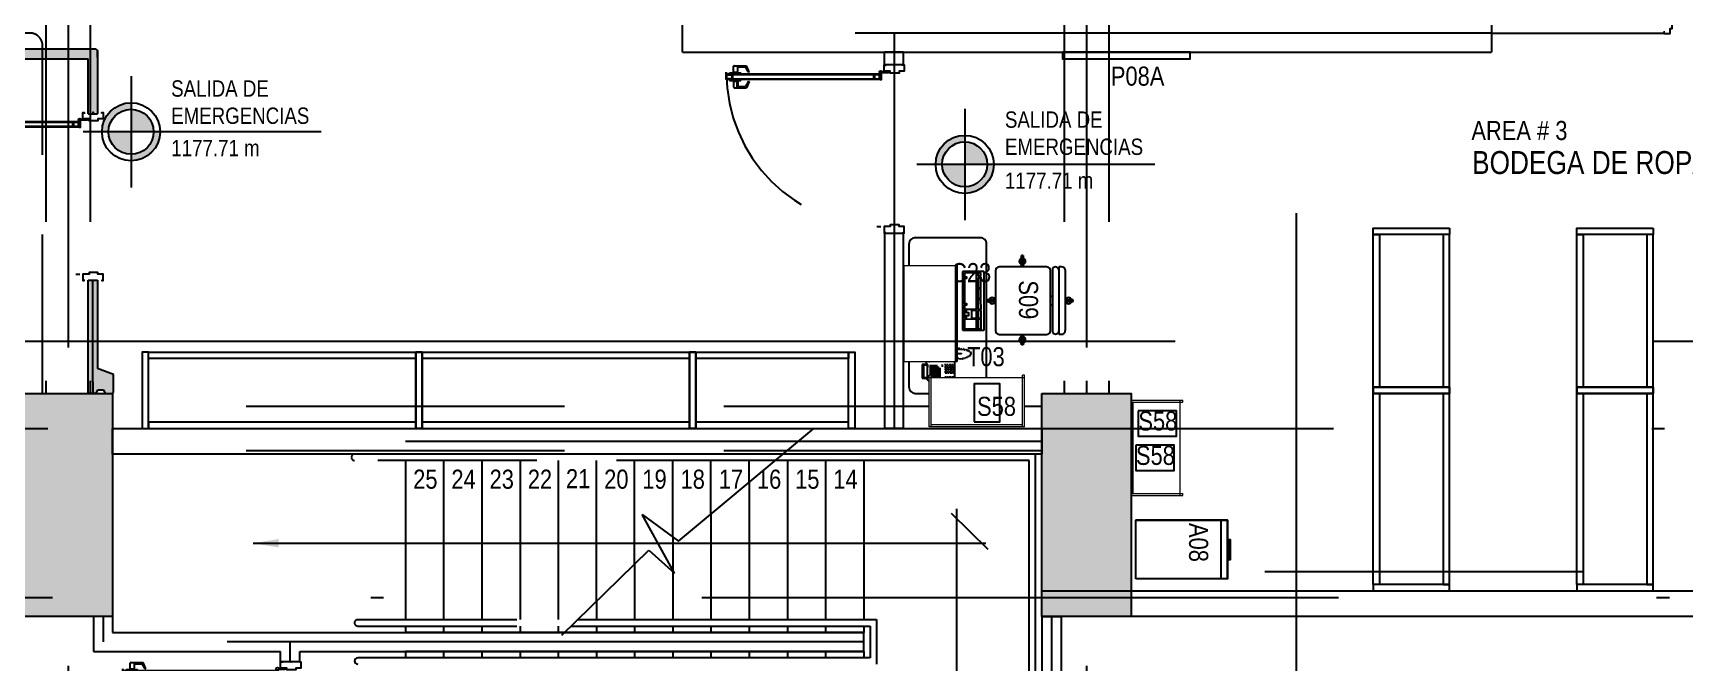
# Model space of a CAD drawing. Extents: x -28 to 131, y -33 to 63.
# Drawn here: x 39.73 to 52.7, y -0.86 to 4.08 of the extents above; entities that cross this region are included whole.
import ezdxf

# ---------------------------------------------------------------- set-up
doc = ezdxf.new("R2010")
doc.units = 0
doc.header["$LTSCALE"] = 10
doc.set_wipeout_variables(frame=1)
doc.header["$PDSIZE"] = 0.1
for name, pattern in [('DASHDOT', [1, 0.5, -0.25, 0, -0.25]), ('DASHDOT2', [12.7, 6.35, -3.175, 0, -3.175]), ('HIDDEN', [0.375, 0.25, -0.125]), ('HIDDEN2', [0.1875, 0.125, -0.0625]), ('PHANTOM2', [1.25, 0.625, -0.125, 0.125, -0.125, 0.125, -0.125])]:
    doc.linetypes.add(name, pattern=pattern)
for name, color, linetype in [('arq-columnas', 6, 'Continuous'), ('arq-ejes', 251, 'DASHDOT2'), ('arq-ejes-principales', 1, 'DASHDOT'), ('arq-equipamiento', 1, 'Continuous'), ('arq-escaleras', 1, 'Continuous'), ('arq-escaleras-tex', 3, 'Continuous'), ('arq-hatch', 252, 'Continuous'), ('arq-indicacion de corte', 5, 'PHANTOM2'), ('arq-mobiliario', 1, 'Continuous'), ('arq-muro', 5, 'Continuous'), ('arq-niveles', 1, 'Continuous'), ('arq-pared mamposteria', 4, 'Continuous'), ('arq-prefabricado', 1, 'Continuous'), ('arq-puertas', 1, 'Continuous'), ('arq-telecomunicaciones', 250, 'Continuous'), ('arq-text-aposentos', 3, 'Continuous'), ('arq-text-codigo', 1, 'Continuous'), ('arq-text-equipamento', 2, 'Continuous'), ('arq-text-equipamiento', 2, 'Continuous'), ('arq-text-escaleras', 3, 'Continuous'), ('arq-text-mobiliario', 2, 'Continuous'), ('arq-ventanas', 1, 'Continuous'), ('arq-vigas', 251, 'HIDDEN')]:
    doc.layers.add(name, color=color, linetype=linetype)
doc.layers.add('mv', color=191, linetype='Continuous', plot=False)
doc.styles.add('dape 2', font='ARIALN.TTF')
doc.dimstyles.new('dape', dxfattribs={"dimscale": 0.05, "dimtxt": 2, "dimasz": 2, "dimexe": 1, "dimexo": 1, "dimgap": 1, "dimtad": 1, "dimzin": 1, "dimtxsty": 'dape 2', "dimcen": 30, "dimclrd": 1, "dimclre": 1, "dimclrt": 256, "dimazin": 0, "dimtfac": 1, "dimtmove": 0, "dimatfit": 3, "dimfxl": 1, "dimarcsym": 0})

# ---------------------------------------------------------------- blocks, each defined once
blk = doc.blocks.new('*U111')
for p, q in [((-0.179, 1.255), (-0.179, 1.158)), ((-0.128, 1.26), (-0.174, 1.26)), ((-0.169, 1.233), (-0.169, 1.167)), ((-0.134, 1.228), (-0.169, 1.228)), ((-0.128, 1.235), (-0.167, 1.235)), ((-0.134, 1.228), (-0.128, 1.235)), ((-0.128, 1.265), (-0.128, 1.23)), ((-0.123, 1.265), (-0.128, 1.265)), ((-0.123, 1.23), (-0.128, 1.23)), ((-0.123, 1.293), (-0.123, 1.203)), ((-0.115, 1.293), (-0.123, 1.293)), ((-0.115, 1.203), (-0.123, 1.203)), ((-0.07, 1.293), (-0.062, 1.293)), ((-0.07, 1.203), (-0.062, 1.203)), ((-0.062, 1.293), (-0.062, 1.203)), ((-0.062, 1.265), (-0.057, 1.265)), ((-0.062, 1.23), (-0.057, 1.23)), ((-0.057, 1.265), (-0.057, 1.23)), ((-0.057, 1.26), (-0.011, 1.26)), ((-0.051, 1.228), (-0.057, 1.235)), ((-0.051, 1.228), (-0.016, 1.228)), ((-0.016, 1.233), (-0.016, 1.167)), ((-0.006, 1.255), (-0.006, 1.158)), ((-0.13, 1.139), (-0.179, 1.158)), ((-0.128, 1.142), (-0.169, 1.167)), ((-0.128, 1.142), (-0.13, 1.139)), ((-0.057, 1.142), (-0.016, 1.167)), ((-0.057, 1.142), (-0.055, 1.139)), ((-0.055, 1.139), (-0.006, 1.158))]:
    blk.add_line(p, q)
for points in [[(-0.115, 1.318), (-0.07, 1.318), (-0.07, 0.109), (-0.115, 0.109)], [(-0.078, 1.273), (-0.108, 1.273), (-0.108, 1.313), (-0.078, 1.313)], [(-0.108, 0.159), (-0.078, 0.159), (-0.078, 1.268), (-0.108, 1.268)], [(-0.078, 0.154), (-0.108, 0.154), (-0.108, 0.114), (-0.078, 0.114)]]:
    blk.add_lwpolyline(points, close=True)
for points in [[(-1.313, -0.069), (-1.32, -0.069), (-1.32, -0.079), (-1.27, -0.079), (-1.27, -0.039), (-1.255, -0.039), (-1.255, 0.031), (-1.27, 0.031), (-1.27, 0.079), (-1.32, 0.079), (-1.32, 0.069), (-1.31, 0.069)], [(-0.065, 0.109), (-0.115, 0.109), (-0.115, 0.099), (-0.065, 0.099)], [(-0.007, -0.069), (0, -0.069), (0, -0.079), (-0.05, -0.079), (-0.05, -0.039), (-0.065, -0.039), (-0.065, 0.031), (-0.05, 0.031), (-0.05, 0.079), (0, 0.079), (0, 0.069), (-0.01, 0.069)], [(-0.051, 0.095), (-0.051, 0.045), (-0.061, 0.045), (-0.061, 0.095)]]:
    blk.add_lwpolyline(points)
blk.add_circle((-0.056, 0.104), 0.01)
at = {"color": 251, "linetype": 'HIDDEN2'}
blk.add_arc((-0.056, 0.104), 1.214, 90, 180, dxfattribs=at)
for centre, radius, start, end in [((-0.174, 1.255), 0.005, 90, 180), ((-0.167, 1.233), 0.002, 90, 180), ((-0.011, 1.255), 0.005, 360, 90)]:
    blk.add_arc(centre, radius, start, end)
at = {"layer": 'arq-puertas'}
blk.add_point((0, 0), dxfattribs=at)
at = {"layer": 'mv'}
blk.add_line((-0.07, 1.318), (-0.056, 1.318), dxfattribs=at)
for p in [(-1.32, 0), (0, 0), (0, 0), (0, 0), (0, 0), (0, 0), (0, 0), (0, 0), (0, 0)]:
    blk.add_point(p, dxfattribs=at)
blk = doc.blocks.new('*U112')
for p, q in [((-0.179, 1.255), (-0.179, 1.158)), ((-0.128, 1.26), (-0.174, 1.26)), ((-0.169, 1.233), (-0.169, 1.167)), ((-0.134, 1.228), (-0.169, 1.228)), ((-0.128, 1.235), (-0.167, 1.235)), ((-0.134, 1.228), (-0.128, 1.235)), ((-0.128, 1.265), (-0.128, 1.23)), ((-0.123, 1.265), (-0.128, 1.265)), ((-0.123, 1.23), (-0.128, 1.23)), ((-0.123, 1.293), (-0.123, 1.203)), ((-0.115, 1.293), (-0.123, 1.293)), ((-0.115, 1.203), (-0.123, 1.203)), ((-0.07, 1.293), (-0.062, 1.293)), ((-0.07, 1.203), (-0.062, 1.203)), ((-0.062, 1.293), (-0.062, 1.203)), ((-0.062, 1.265), (-0.057, 1.265)), ((-0.062, 1.23), (-0.057, 1.23)), ((-0.057, 1.265), (-0.057, 1.23)), ((-0.057, 1.26), (-0.011, 1.26)), ((-0.051, 1.228), (-0.057, 1.235)), ((-0.051, 1.228), (-0.016, 1.228)), ((-0.016, 1.233), (-0.016, 1.167)), ((-0.006, 1.255), (-0.006, 1.158)), ((-0.13, 1.139), (-0.179, 1.158)), ((-0.128, 1.142), (-0.169, 1.167)), ((-0.128, 1.142), (-0.13, 1.139)), ((-0.057, 1.142), (-0.016, 1.167)), ((-0.057, 1.142), (-0.055, 1.139)), ((-0.055, 1.139), (-0.006, 1.158))]:
    blk.add_line(p, q)
for points in [[(-0.115, 1.318), (-0.07, 1.318), (-0.07, 0.109), (-0.115, 0.109)], [(-0.078, 1.273), (-0.108, 1.273), (-0.108, 1.313), (-0.078, 1.313)], [(-0.108, 0.159), (-0.078, 0.159), (-0.078, 1.268), (-0.108, 1.268)], [(-0.078, 0.154), (-0.108, 0.154), (-0.108, 0.114), (-0.078, 0.114)]]:
    blk.add_lwpolyline(points, close=True)
for points in [[(-1.313, -0.069), (-1.32, -0.069), (-1.32, -0.079), (-1.27, -0.079), (-1.27, -0.039), (-1.255, -0.039), (-1.255, 0.031), (-1.27, 0.031), (-1.27, 0.079), (-1.32, 0.079), (-1.32, 0.069), (-1.31, 0.069)], [(-0.065, 0.109), (-0.115, 0.109), (-0.115, 0.099), (-0.065, 0.099)], [(-0.007, -0.069), (0, -0.069), (0, -0.079), (-0.05, -0.079), (-0.05, -0.039), (-0.065, -0.039), (-0.065, 0.031), (-0.05, 0.031), (-0.05, 0.079), (0, 0.079), (0, 0.069), (-0.01, 0.069)], [(-0.051, 0.095), (-0.051, 0.045), (-0.061, 0.045), (-0.061, 0.095)]]:
    blk.add_lwpolyline(points)
blk.add_circle((-0.056, 0.104), 0.01)
at = {"color": 251, "linetype": 'HIDDEN2'}
blk.add_arc((-0.056, 0.104), 1.214, 90, 180, dxfattribs=at)
for centre, radius, start, end in [((-0.174, 1.255), 0.005, 90, 180), ((-0.167, 1.233), 0.002, 90, 180), ((-0.011, 1.255), 0.005, 360, 90)]:
    blk.add_arc(centre, radius, start, end)
at = {"layer": 'arq-puertas'}
blk.add_point((0, 0), dxfattribs=at)
at = {"layer": 'mv'}
blk.add_line((-0.07, 1.318), (-0.056, 1.318), dxfattribs=at)
for p in [(-1.32, 0), (0, 0), (0, 0), (0, 0), (0, 0), (0, 0), (0, 0), (0, 0), (0, 0)]:
    blk.add_point(p, dxfattribs=at)
blk = doc.blocks.new('Telefono')
for p, q in [((0.039, 0.226), (0, 0.226)), ((0, 0.226), (0, 0)), ((0.023, 0.17), (0.019, 0.177)), ((0.024, 0.076), (0.023, 0.17)), ((0.25, 0.226), (0.045, 0.226)), ((0.063, 0.171), (0.067, 0.178)), ((0.063, 0.077), (0.063, 0.171)), ((0.092, 0.214), (0.106, 0.214)), ((0.092, 0.214), (0.092, 0.2)), ((0.092, 0.195), (0.106, 0.195)), ((0.092, 0.195), (0.092, 0.181)), ((0.092, 0.175), (0.106, 0.175)), ((0.092, 0.175), (0.092, 0.161)), ((0.092, 0.156), (0.106, 0.156)), ((0.092, 0.156), (0.092, 0.145)), ((0.111, 0.214), (0.125, 0.214)), ((0.111, 0.214), (0.111, 0.2)), ((0.111, 0.195), (0.125, 0.195)), ((0.111, 0.195), (0.111, 0.181)), ((0.111, 0.175), (0.125, 0.175)), ((0.111, 0.175), (0.111, 0.161)), ((0.111, 0.156), (0.125, 0.156)), ((0.111, 0.156), (0.111, 0.145)), ((0.13, 0.214), (0.144, 0.214)), ((0.13, 0.214), (0.13, 0.2)), ((0.13, 0.195), (0.144, 0.195)), ((0.13, 0.195), (0.13, 0.181)), ((0.13, 0.175), (0.144, 0.175)), ((0.13, 0.175), (0.13, 0.162)), ((0.13, 0.156), (0.144, 0.156)), ((0.13, 0.156), (0.13, 0.145)), ((0.149, 0.214), (0.162, 0.214)), ((0.149, 0.214), (0.149, 0.2)), ((0.149, 0.195), (0.162, 0.195)), ((0.149, 0.195), (0.149, 0.181)), ((0.149, 0.175), (0.162, 0.175)), ((0.149, 0.175), (0.149, 0.162)), ((0.149, 0.156), (0.162, 0.156)), ((0.149, 0.156), (0.149, 0.145)), ((0.19, 0.215), (0.19, 0.201)), ((0.19, 0.215), (0.202, 0.215)), ((0.19, 0.196), (0.19, 0.182)), ((0.19, 0.196), (0.202, 0.196)), ((0.19, 0.177), (0.19, 0.163)), ((0.19, 0.177), (0.202, 0.177)), ((0.19, 0.158), (0.19, 0.147)), ((0.19, 0.158), (0.202, 0.158)), ((0.212, 0.216), (0.225, 0.216)), ((0.212, 0.216), (0.212, 0.202)), ((0.212, 0.197), (0.225, 0.197)), ((0.212, 0.197), (0.212, 0.183)), ((0.212, 0.177), (0.225, 0.177)), ((0.212, 0.177), (0.212, 0.163)), ((0.212, 0.158), (0.225, 0.158)), ((0.212, 0.158), (0.212, 0.147)), ((0.25, 0.05), (0.25, 0.226)), ((0, 0), (0.089, 0)), ((0.024, 0.076), (0.019, 0.069)), ((0.019, 0.029), (0.019, 0.069)), ((0.02, 0.013), (0.072, 0.013)), ((0.023, 0.025), (0.063, 0.025)), ((0.063, 0.077), (0.067, 0.069)), ((0.067, 0.069), (0.067, 0.029)), ((0.089, 0.013), (0.089, -0.02)), ((0.112, 0.013), (0.089, 0.013)), ((0.092, 0.128), (0.109, 0.128)), ((0.092, 0.121), (0.092, 0.128)), ((0.092, 0.083), (0.201, 0.083)), ((0.092, 0.07), (0.201, 0.07)), ((0.092, 0.058), (0.201, 0.058)), ((0.092, 0.045), (0.201, 0.045)), ((0.092, 0.032), (0.201, 0.032)), ((0.093, -0.016), (0.093, 0.008)), ((0.093, 0.008), (0.194, 0.008)), ((0.104, 0.096), (0.201, 0.096)), ((0.116, 0.109), (0.201, 0.109)), ((0.198, 0.013), (0.179, 0.013)), ((0.194, 0.008), (0.194, -0.016)), ((0.198, -0.02), (0.198, 0.013)), ((0.198, 0), (0.2, 0)), ((0.25, 0.05), (0.2, 0)), ((0.24, 0.053), (0.211, 0.023)), ((0.089, -0.02), (0.089, -0.029)), ((0.089, -0.029), (0.198, -0.029)), ((0.194, -0.016), (0.093, -0.016)), ((0.186, -0.02), (0.103, -0.02)), ((0.198, -0.029), (0.198, -0.02))]:
    blk.add_line(p, q)
blk.add_lwpolyline([(0.019, 0.177), (0.019, 0.21, -0.414214), (0.023, 0.215), (0.063, 0.216, -0.414214), (0.067, 0.211), (0.067, 0.178)], format="xyb")
for centre, radius, start, end in [((-0.033, 0.261), 0.0033, 345.8277, 194.2538), ((-0.033, 0.273), 0.00339, 326.7238, 148.1541), ((-0.032, 0.283), 0.00377, 336.8259, 130.9782), ((-0.03, 0.294), 0.00313, 355.3856, 175.905), ((-0.029, 0.302), 0.00312, 333.7218, 147.9969), ((-0.026, 0.314), 0.00309, 339.8383, 167.1506), ((-0.022, 0.326), 0.00311, 315.2417, 170.3617), ((-0.019, 0.337), 0.00305, 310.9126, 149.9851), ((-0.011, 0.348), 0.00311, 308.7742, 113.7777), ((-0.003, 0.351), 0.0031, 286.0205, 116.5904), ((0.005, 0.352), 0.00312, 274.7045, 63.9336), ((0.015, 0.348), 0.00321, 255.4682, 46.1885), ((0.022, 0.341), 0.00324, 222.3269, 27.4665), ((0.025, 0.333), 0.00333, 251.2259, 23.7976), ((0.03, 0.324), 0.0031, 226.1971, 28.9852), ((0.034, 0.315), 0.00307, 213.7896, 28.7863), ((0.037, 0.305), 0.00312, 224.0211, 26.2924), ((0.04, 0.293), 0.00302, 200.4097, 23.2488), ((0.041, 0.285), 0.00347, 234.0918, 7.2566), ((0.043, 0.276), 0.00309, 212.5379, 355.5977), ((0.044, 0.269), 0.0035, 216.3932, 338.867), ((-0.033, 0.252), 0.00329, 341.4985, 174.4111), ((-0.033, 0.243), 0.00284, 357.4609, 201.5326), ((-0.032, 0.231), 0.00323, 4.3264, 192.0043), ((-0.03, 0.217), 0.00318, 2.8833, 184.8231), ((-0.028, 0.204), 0.00295, 14.6001, 194.5313), ((-0.024, 0.193), 0.00311, 15.3174, 209.0716), ((-0.021, 0.183), 0.00337, 24.0992, 212.3081), ((-0.018, 0.174), 0.00299, 31.0454, 213.0105), ((-0.013, 0.165), 0.00329, 24.4237, 197.1774), ((-0.006, 0.161), 0.00326, 43.2296, 267.2751), ((0.041, 0.218), 0.0029, 171.7628, 339.3969), ((0.042, 0.226), 0.00327, 185.5378, 331.292), ((0.043, 0.234), 0.0032, 200.3652, 336.2477), ((0.044, 0.26), 0.0036, 208.9177, 319.3592), ((0.045, 0.253), 0.00388, 205.6042, 316.1633), ((0.044, 0.242), 0.00308, 173.4388, 339.407), ((0.023, 0.029), 0.00464, 180.0407, 270.0407), ((0.063, 0.029), 0.00464, 270.0407, 0.0407)]:
    blk.add_arc(centre, radius, start, end)
blk = doc.blocks.new('S09')
for p, q in [((0.205, 0.258), (0.205, 0.348)), ((0.218, 0.348), (0.205, 0.348)), ((0.218, 0.348), (0.218, 0.258)), ((0, 0.228), (0, -0.242)), ((0.403, 0.258), (0.03, 0.258)), ((0.433, -0.242), (0.433, 0.228)), ((0.448, 0.231), (0.448, -0.244)), ((0.499, 0.258), (0.499, -0.271)), ((0.52, 0.258), (0.499, 0.258)), ((0.55, -0.242), (0.55, 0.232)), ((0, 0), (-0.062, 0)), ((-0.062, 0), (-0.062, -0.014)), ((0.448, 0.026), (0.433, 0.026)), ((0.61, 0), (0.55, 0)), ((0.61, -0.014), (0.61, 0)), ((-0.062, -0.014), (0, -0.014)), ((0.449, -0.042), (0.433, -0.042)), ((0.55, -0.014), (0.61, -0.014)), ((0.03, -0.272), (0.403, -0.272)), ((0.205, -0.355), (0.205, -0.272)), ((0.218, -0.355), (0.205, -0.355)), ((0.218, -0.272), (0.218, -0.355)), ((0.499, -0.271), (0.52, -0.271))]:
    blk.add_line(p, q)
for centre, radius, start, end in [((0.212, 0.301), 0.0245, 105.2437, 254.7563), ((0.212, 0.301), 0.0245, 285.2437, 74.7563), ((0.03, 0.228), 0.03, 90, 180), ((0.403, 0.228), 0.03, 0, 90), ((0.473, 0.232), 0.0257, 360, 180), ((0.52, 0.228), 0.0304, 8.8063, 90), ((-0.025, -0.007), 0.0246, 16.0134, 163.9866), ((0.575, -0.007), 0.024, 17.4264, 162.5736), ((-0.025, -0.007), 0.0246, 197.9938, 342.0062), ((0.575, -0.007), 0.024, 197.4264, 342.5736), ((0.03, -0.242), 0.03, 180, 270), ((0.403, -0.242), 0.03, 270, 360), ((0.473, -0.244), 0.0257, 180, 0), ((0.52, -0.242), 0.0292, 270, 0), ((0.212, -0.315), 0.0245, 106.3464, 253.6536), ((0.212, -0.315), 0.0245, 284.1467, 75.8533)]:
    blk.add_arc(centre, radius, start, end)
blk = doc.blocks.new('C23E')
for p, q in [((0.12, -0.073), (0.155, -0.073)), ((0.12, -0.082), (0.155, -0.082)), ((0.12, -0.092), (0.155, -0.092)), ((0.12, -0.101), (0.155, -0.101)), ((0.12, -0.111), (0.155, -0.111)), ((0.12, -0.121), (0.155, -0.121)), ((0.122, -0.063), (0.155, -0.063)), ((0.129, -0.053), (0.155, -0.053)), ((0.135, -0.044), (0.155, -0.044)), ((0.142, -0.034), (0.155, -0.034)), ((0.148, -0.025), (0.155, -0.025)), ((0.12, -0.13), (0.155, -0.13)), ((0.12, -0.14), (0.155, -0.14)), ((0.12, -0.149), (0.155, -0.149)), ((0.12, -0.159), (0.155, -0.159)), ((0.12, -0.169), (0.155, -0.169)), ((0.12, -0.178), (0.155, -0.178)), ((0.12, -0.188), (0.155, -0.188)), ((0.12, -0.197), (0.155, -0.197)), ((0.12, -0.207), (0.155, -0.207)), ((0.12, -0.217), (0.155, -0.217)), ((0.12, -0.226), (0.155, -0.226)), ((0.12, -0.236), (0.155, -0.236)), ((0.12, -0.245), (0.155, -0.245)), ((0.12, -0.255), (0.155, -0.255)), ((0.12, -0.265), (0.155, -0.265)), ((0.12, -0.274), (0.155, -0.274)), ((0.12, -0.284), (0.155, -0.284)), ((0.12, -0.293), (0.155, -0.293)), ((0.12, -0.303), (0.155, -0.303)), ((0.12, -0.313), (0.155, -0.313)), ((0.12, -0.322), (0.155, -0.322)), ((0.122, -0.332), (0.155, -0.332)), ((0.129, -0.341), (0.155, -0.341)), ((0.135, -0.351), (0.155, -0.351)), ((0.142, -0.361), (0.155, -0.361)), ((0.148, -0.37), (0.155, -0.37))]:
    blk.add_line(p, q)
for points in [[(-0.121, -0.427), (0.059, -0.427), (0.059, 0.033), (-0.121, 0.033)], [(0.394, -0.052), (0.299, -0.052), (0.299, 0.023), (0.394, 0.023)], [(0.429, -0.052), (0.406, -0.052), (0.406, 0.023), (0.429, 0.023)], [(0.158, -0.005), (0.158, -0.389), (0.183, -0.389), (0.183, -0.005)], [(0.316, -0.102), (0.316, -0.122), (0.299, -0.122), (0.299, -0.062), (0.316, -0.062), (0.316, -0.082), (0.334, -0.082), (0.334, -0.102)], [(0.394, -0.122), (0.354, -0.122), (0.354, -0.062), (0.394, -0.062)], [(0.429, -0.122), (0.406, -0.122), (0.406, -0.062), (0.429, -0.062)], [(0.088, -0.23), (0.118, -0.23), (0.118, -0.165), (0.088, -0.165)], [(0.299, -0.417), (0.299, -0.387), (0.316, -0.387), (0.316, -0.372), (0.299, -0.372), (0.299, -0.177), (0.316, -0.177), (0.316, -0.162), (0.299, -0.162), (0.299, -0.132), (0.394, -0.132), (0.394, -0.417)], [(0.429, -0.207), (0.406, -0.207), (0.406, -0.132), (0.429, -0.132)], [(0.429, -0.291), (0.406, -0.291), (0.406, -0.216), (0.429, -0.216)], [(0.429, -0.374), (0.406, -0.374), (0.406, -0.299), (0.429, -0.299)], [(0.429, -0.417), (0.406, -0.417), (0.406, -0.394), (0.429, -0.394)]]:
    blk.add_lwpolyline(points, close=True)
blk.add_lwpolyline([(0.289, -0.427, -0.414214), (0.284, -0.422), (0.284, 0.028, -0.414214), (0.289, 0.033), (0.449, 0.033, -0.414214), (0.454, 0.028), (0.454, -0.422, -0.414214), (0.449, -0.427)], format="xyb", close=True)
for points in [[(0.158, -0.005), (0.118, -0.065), (0.118, -0.329), (0.158, -0.389)], [(0.183, -0.145), (0.226, -0.101), (0.189, -0.064), (0.183, -0.07)], [(0.118, -0.135), (0.088, -0.165), (0.088, -0.23), (0.118, -0.26)], [(0.183, -0.325), (0.189, -0.331), (0.226, -0.294), (0.183, -0.25)]]:
    blk.add_lwpolyline(points)
blk = doc.blocks.new('ARCHIVO')
at = {"linetype": 'Continuous'}
for p, q in [((0, 0), (0, 0.72)), ((0.46, 0.72), (0, 0.72)), ((0.46, 0), (0.46, 0.72)), ((0.46, 0.05), (0, 0.05)), ((0.46, 0), (0, 0))]:
    blk.add_line(p, q, dxfattribs=at)
for points in [[(0.46, 0.72), (0, 0.72), (0, 0), (0.46, 0)], [(0.28, 0), (0.18, 0), (0.18, -0.01), (0.28, -0.01)], [(0.31, -0.01), (0.15, -0.01), (0.15, -0.02), (0.31, -0.02)]]:
    blk.add_lwpolyline(points, close=True, dxfattribs=at)
blk = doc.blocks.new('P08A')
blk.add_lwpolyline([(1.004, 0), (1.004, 0.052), (0, 0.052), (0, 0)], close=True)
blk = doc.blocks.new('S58')
blk.add_lwpolyline([(0, 0), (0.2, 0), (0.2, 0.3), (0, 0.3)], close=True)
blk = doc.blocks.new('A02')
blk.add_wipeout([(0, 0), (0.749, 0), (0.749, -0.405), (0.733, -0.405), (0.733, -0.384), (0.016, -0.384), (0.016, -0.405), (0, -0.405)])
at = {"linetype": 'Continuous', "lineweight": 5}
for p, q in [((0, 0), (0, -0.405)), ((0, 0), (0.016, 0)), ((0.016, 0), (0.016, -0.405)), ((0.733, 0), (0.733, -0.405)), ((0.733, 0), (0.749, 0)), ((0.749, 0), (0.749, -0.405)), ((0, -0.405), (0.016, -0.405)), ((0.733, -0.405), (0.749, -0.405))]:
    blk.add_line(p, q, dxfattribs=at)
at = {"lineweight": 15}
for p, q in [((0.016, 0), (0.016, -0.384)), ((0.016, 0), (0.733, 0)), ((0.733, 0), (0.733, -0.384)), ((0.016, -0.017), (0.733, -0.017)), ((0.016, -0.384), (0.733, -0.384))]:
    blk.add_line(p, q, dxfattribs=at)
at = {"color": 251, "linetype": 'Continuous', "lineweight": 5}
for p, q in [((0, -0.384), (0.016, -0.384)), ((0.733, -0.384), (0.749, -0.384))]:
    blk.add_line(p, q, dxfattribs=at)
blk = doc.blocks.new('*U148')
for p, q in [((-0.179, 0.955), (-0.179, 0.858)), ((-0.128, 0.96), (-0.174, 0.96)), ((-0.169, 0.933), (-0.169, 0.867)), ((-0.134, 0.928), (-0.169, 0.928)), ((-0.128, 0.935), (-0.167, 0.935)), ((-0.134, 0.928), (-0.128, 0.935)), ((-0.128, 0.965), (-0.128, 0.93)), ((-0.123, 0.965), (-0.128, 0.965)), ((-0.123, 0.93), (-0.128, 0.93)), ((-0.123, 0.993), (-0.123, 0.903)), ((-0.115, 0.993), (-0.123, 0.993)), ((-0.07, 0.993), (-0.062, 0.993)), ((-0.062, 0.993), (-0.062, 0.903)), ((-0.062, 0.965), (-0.057, 0.965)), ((-0.062, 0.93), (-0.057, 0.93)), ((-0.057, 0.965), (-0.057, 0.93)), ((-0.057, 0.96), (-0.011, 0.96)), ((-0.051, 0.928), (-0.057, 0.935)), ((-0.051, 0.928), (-0.016, 0.928)), ((-0.016, 0.933), (-0.016, 0.867)), ((-0.006, 0.955), (-0.006, 0.858)), ((-0.13, 0.839), (-0.179, 0.858)), ((-0.128, 0.842), (-0.169, 0.867)), ((-0.128, 0.842), (-0.13, 0.839)), ((-0.115, 0.903), (-0.123, 0.903)), ((-0.07, 0.903), (-0.062, 0.903)), ((-0.057, 0.842), (-0.016, 0.867)), ((-0.057, 0.842), (-0.055, 0.839)), ((-0.055, 0.839), (-0.006, 0.858))]:
    blk.add_line(p, q)
for points in [[(-0.115, 1.018), (-0.07, 1.018), (-0.07, 0.109), (-0.115, 0.109)], [(-0.078, 0.973), (-0.108, 0.973), (-0.108, 1.013), (-0.078, 1.013)], [(-0.108, 0.159), (-0.078, 0.159), (-0.078, 0.968), (-0.108, 0.968)], [(-0.078, 0.154), (-0.108, 0.154), (-0.108, 0.114), (-0.078, 0.114)]]:
    blk.add_lwpolyline(points, close=True)
for points in [[(-0.065, 0.109), (-0.115, 0.109), (-0.115, 0.099), (-0.065, 0.099)], [(-0.007, -0.069), (0, -0.069), (0, -0.079), (-0.05, -0.079), (-0.05, -0.039), (-0.065, -0.039), (-0.065, 0.031), (-0.05, 0.031), (-0.05, 0.079), (0, 0.079), (0, 0.069), (-0.01, 0.069)], [(-0.051, 0.095), (-0.051, 0.045), (-0.061, 0.045), (-0.061, 0.095)]]:
    blk.add_lwpolyline(points)
blk.add_circle((-0.056, 0.104), 0.01)
at = {"color": 251, "linetype": 'HIDDEN2'}
blk.add_arc((-0.056, 0.104), 0.914, 90, 180, dxfattribs=at)
for centre, radius, start, end in [((-0.174, 0.955), 0.005, 90, 180), ((-0.167, 0.933), 0.002, 90, 180), ((-0.011, 0.955), 0.005, 360, 90)]:
    blk.add_arc(centre, radius, start, end)
at = {"layer": 'arq-puertas'}
blk.add_point((0, 0), dxfattribs=at)
at = {"layer": 'mv'}
blk.add_line((-0.07, 1.018), (-0.056, 1.018), dxfattribs=at)
blk.add_point((0, 0), dxfattribs=at)
blk.add_point((0, 0), dxfattribs=at)
blk.add_point((0, 0), dxfattribs=at)
blk.add_point((0, 0), dxfattribs=at)
blk.add_point((0, 0), dxfattribs=at)
blk.add_point((0, 0), dxfattribs=at)
blk.add_point((0, 0), dxfattribs=at)
blk.add_point((0, 0), dxfattribs=at)
blk = doc.blocks.new('0.60x2.10')
for points in [[(0, 0), (0.05, 0), (0.05, 0.6), (0, 0.6)], [(0.05, 0.6), (2.15, 0.6), (2.15, 0.55), (0.05, 0.55)], [(2.2, 0), (2.15, 0), (2.15, 0.6), (2.2, 0.6)], [(0.05, 0), (2.15, 0), (2.15, 0.05), (0.05, 0.05)]]:
    blk.add_lwpolyline(points, close=True)
blk = doc.blocks.new('0.60x1.20')
for points in [[(0, 0), (0.05, 0), (0.05, 0.6), (0, 0.6)], [(0.05, 0.6), (1.25, 0.6), (1.25, 0.55), (0.05, 0.55)], [(1.3, 0), (1.25, 0), (1.25, 0.6), (1.3, 0.6)], [(0.05, 0), (1.25, 0), (1.25, 0.05), (0.05, 0.05)]]:
    blk.add_lwpolyline(points, close=True)
blk = doc.blocks.new('0.60x1.50')
for points in [[(0, 0), (0.05, 0), (0.05, 0.6), (0, 0.6)], [(0.05, 0.6), (1.55, 0.6), (1.55, 0.55), (0.05, 0.55)], [(1.6, 0), (1.55, 0), (1.55, 0.6), (1.6, 0.6)], [(0.05, 0), (1.55, 0), (1.55, 0.05), (0.05, 0.05)]]:
    blk.add_lwpolyline(points, close=True)
blk = doc.blocks.new('A01')
blk.add_wipeout([(0, 0), (15.12, 0), (15.12, -8.39), (0, -8.39)])
at = {"lineweight": 15}
for p, q in [((0, 0), (0, -8.07)), ((0, 0), (15.12, 0)), ((15.12, 0), (15.12, -8.07)), ((2.4, -8.07), (7.56, -8.07)), ((12.73, -8.07), (15.12, -8.07))]:
    blk.add_line(p, q, dxfattribs=at)
at = {"linetype": 'Continuous', "lineweight": 5}
for p, q in [((0, -8.07), (15.12, -8.07)), ((0, -8.07), (0, -8.39)), ((0, -8.39), (15.12, -8.39)), ((7.56, -8.07), (7.56, -8.39)), ((15.12, -8.07), (15.12, -8.39))]:
    blk.add_line(p, q, dxfattribs=at)
at = {"color": 251, "linetype": 'Continuous', "lineweight": 5}
for p, q in [((0, -8.19), (15.12, -8.19)), ((13.62, -8.39), (13.62, -8.41)), ((13.62, -8.39), (14.02, -8.39)), ((13.62, -8.41), (14.02, -8.41)), ((13.77, -8.59), (13.87, -8.59)), ((13.77, -8.59), (13.77, -9.08)), ((13.77, -8.62), (13.87, -8.62)), ((13.77, -8.69), (13.87, -8.69)), ((13.77, -8.98), (13.87, -8.98)), ((13.77, -9.04), (13.77, -9.08)), ((13.77, -9.05), (13.87, -9.05)), ((13.77, -9.08), (13.87, -9.08)), ((13.8, -8.41), (13.8, -8.59)), ((13.84, -8.41), (13.84, -8.59)), ((13.87, -8.59), (13.87, -9.08)), ((14.02, -8.39), (14.02, -8.41))]:
    blk.add_line(p, q, dxfattribs=at)
blk = doc.blocks.new('DRYDRY')
at = {"layer": 'arq-hatch'}
h = blk.add_hatch(color=256, dxfattribs=at)
h.paths.add_polyline_path([(71.882, 122.371), (71.872, 122.381), (70.333, 122.381), (70.285, 122.506), (70.145, 122.506), (70.135, 122.496), (70.135, 122.441), (70.111, 122.429), (70.111, 122.384), (70.135, 122.371), (70.135, 122.316), (70.145, 122.306), (71.807, 122.306), (71.807, 121.873), (71.882, 121.873)])
h.paths.add_polyline_path([(71.882, 120.568), (71.807, 120.568), (71.807, 119.686), (71.817, 119.676), (71.872, 119.676), (71.884, 119.706), (71.929, 119.706), (71.942, 119.676), (71.997, 119.676), (72.007, 119.686), (72.007, 119.826), (71.882, 119.874)])
h.paths.add_polyline_path([(70.125, 122.371), (70.095, 122.384), (70.095, 122.429), (70.125, 122.441), (70.125, 122.496), (70.115, 122.506), (69.975, 122.506), (69.925, 122.376), (69.377, 122.376), (67.798, 122.376), (67.75, 122.506), (67.608, 122.506), (67.598, 122.496), (67.598, 122.441), (67.574, 122.429), (67.574, 122.384), (67.598, 122.371), (67.598, 122.316), (67.608, 122.306), (69.377, 122.306), (70.115, 122.306), (70.125, 122.316)])
h.paths.add_polyline_path([(65.812, 122.376), (65.262, 122.376), (65.213, 122.506), (65.072, 122.506), (65.062, 122.496), (65.062, 122.441), (65.038, 122.429), (65.038, 122.384), (65.062, 122.371), (65.062, 122.316), (65.072, 122.306), (65.812, 122.306)])
h.paths.add_polyline_path([(67.588, 122.371), (67.558, 122.384), (67.558, 122.429), (67.588, 122.441), (67.588, 122.496), (67.578, 122.506), (67.438, 122.506), (67.388, 122.376), (66.84, 122.376), (66.84, 122.306), (67.578, 122.306), (67.588, 122.316)])
at = {"layer": 'arq-prefabricado'}
for p, q in [((71.872, 122.381), (70.333, 122.381)), ((71.872, 122.381), (71.882, 122.371)), ((71.882, 122.316), (71.882, 122.371)), ((71.882, 122.371), (71.882, 121.873)), ((70.145, 122.306), (71.807, 122.306)), ((71.807, 121.873), (71.807, 122.306)), ((71.807, 121.873), (71.882, 121.873)), ((71.807, 119.686), (71.807, 120.568)), ((71.807, 120.568), (71.882, 120.568)), ((71.882, 120.568), (71.882, 119.874)), ((71.882, 120.503), (71.882, 120.503)), ((72.007, 119.826), (71.882, 119.874)), ((72.007, 119.686), (72.007, 119.826)), ((71.807, 119.686), (71.817, 119.676)), ((71.872, 119.676), (71.817, 119.676)), ((71.872, 119.676), (71.884, 119.706)), ((71.884, 119.706), (71.929, 119.706)), ((71.929, 119.706), (71.942, 119.676)), ((71.942, 119.676), (71.997, 119.676)), ((71.997, 119.676), (72.007, 119.686))]:
    blk.add_line(p, q, dxfattribs=at)

msp = doc.modelspace()

# ---------------------------------------------------------------- hatches: boundary and pattern name
at = {"layer": 'arq-niveles'}
h = msp.add_hatch(color=8, dxfattribs=at)
h.paths.add_polyline_path([(40.318, 3.306, 0.414214), (40.495, 3.128), (40.495, 3.306)])
h.paths.add_polyline_path([(40.495, 3.483), (40.495, 3.306), (40.672, 3.306, 0.414214)])
h.paths.add_polyline_path([(40.267, 3.306), (40.318, 3.306, -0.414214), (40.495, 3.483), (40.495, 3.534, 0.414214)])
h.paths.add_polyline_path([(40.495, 3.128), (40.495, 3.078, 0.414214), (40.723, 3.306), (40.672, 3.306, -0.414214)])
h = msp.add_hatch(color=8, dxfattribs=at)
h.paths.add_polyline_path([(46.866, 3.05, 0.414214), (47.043, 2.872), (47.043, 3.05)])
h.paths.add_polyline_path([(47.043, 3.227), (47.043, 3.05), (47.221, 3.05, 0.414214)])
h.paths.add_polyline_path([(46.815, 3.05), (46.866, 3.05, -0.414214), (47.043, 3.227), (47.043, 3.278, 0.414214)])
h.paths.add_polyline_path([(47.043, 2.872), (47.043, 2.822, 0.414214), (47.271, 3.05), (47.221, 3.05, -0.414214)])

# ---------------------------------------------------------------- linework, layer by layer
at = {"layer": 'arq-columnas'}
msp.add_lwpolyline([(39.65, 1.25), (40.35, 1.25), (40.35, -0.5), (39.65, -0.5)], close=True, dxfattribs=at)
at = {"layer": 'arq-ejes', "linetype": 'DASHDOT'}
for p, q in [((44.9, 10.197), (44.9, 3.931)), ((48, 8.85), (48, -0.614)), ((51.182, 4.081), (44.825, 4.081)), ((46.488, 4.081), (46.488, 0.975)), ((47.65, 0.875), (40.35, 0.875)), ((40.275, -0.5), (40.275, -0.7)), ((47.725, -0.5), (47.725, -2.25)), ((46.25, -0.7), (40.275, -0.7)), ((41.745, -0.855), (41.745, -0.7))]:
    msp.add_line(p, q, dxfattribs=at)
at = {"layer": 'arq-ejes-principales'}
for p, q in [((40, 36.913), (40, -2.679)), ((48, 36.913), (48, -2.679)), ((-5.522, -0.35), (60.047, -0.35))]:
    msp.add_line(p, q, dxfattribs=at)
at = {"layer": 'arq-escaleras'}
for p, q in [((44.796, 0.091), (45.859, 0.975)), ((47.55, 0.725), (45.558, 0.725)), ((47.6, 0.775), (45.619, 0.775)), ((47.55, -2.075), (47.55, 0.725)), ((47.6, -2.125), (47.6, 0.775)), ((44.763, -0.159), (44.509, 0.3)), ((44.509, 0.3), (44.796, 0.091)), ((43.879, -0.648), (44.561, 0.02)), ((44.561, 0.02), (44.763, -0.159)), ((46.25, -0.625), (43.902, -0.625)), ((43.953, -0.575), (46.3, -0.575)), ((44.004, -0.525), (46.35, -0.525)), ((46.3, -0.575), (46.3, -0.825)), ((46.35, -0.525), (46.35, -0.875)), ((46.25, -0.775), (42.65, -0.775)), ((46.3, -0.825), (42.275, -0.825))]:
    msp.add_line(p, q, dxfattribs=at)
at = {"layer": 'arq-escaleras', "color": 251, "linetype": 'HIDDEN', "ltscale": 0.5}
for p, q in [((45.619, 0.775), (42.25, 0.775)), ((45.558, 0.725), (42.25, 0.725)), ((44.15, -0.382), (44.15, 0.725)), ((44.45, -0.089), (44.45, 0.725)), ((44.75, 0.124), (44.75, 0.725)), ((45.05, 0.302), (45.05, 0.725)), ((45.35, 0.552), (45.35, 0.725)), ((42.275, -0.525), (43.996, -0.525)), ((42.275, -0.575), (43.946, -0.575)), ((43.902, -0.625), (42.65, -0.625))]:
    msp.add_line(p, q, dxfattribs=at)
for points in [[(42.65, 0.725), (42.65, -0.525)], [(42.95, 0.725), (42.95, -0.525)], [(43.25, 0.725), (43.25, -0.525)], [(43.55, 0.725), (43.55, -0.525)], [(43.85, 0.725), (43.85, -0.525)], [(42.65, -0.575), (42.65, -0.625)], [(42.95, -0.575), (42.95, -0.625)], [(43.25, -0.575), (43.25, -0.625)], [(43.55, -0.575), (43.55, -0.625)], [(43.85, -0.575), (43.85, -0.625)]]:
    msp.add_lwpolyline(points, dxfattribs=at)
at = {"layer": 'arq-escaleras'}
for points in [[(45.65, 0.725), (45.65, -0.525)], [(45.95, 0.725), (45.95, -0.525)], [(46.25, 0.725), (46.25, -0.525)], [(45.35, 0.552), (45.35, -0.525)], [(45.05, 0.302), (45.05, -0.525)], [(44.75, 0.124), (44.75, -0.525)], [(44.45, -0.089), (44.45, -0.525)], [(44.15, -0.382), (44.15, -0.525)], [(44.15, -0.575), (44.15, -0.625)], [(44.15, -0.575), (44.15, -0.625)], [(44.45, -0.575), (44.45, -0.625)], [(44.45, -0.575), (44.45, -0.625)], [(44.75, -0.575), (44.75, -0.625)], [(44.75, -0.575), (44.75, -0.625)], [(45.05, -0.575), (45.05, -0.625)], [(45.05, -0.575), (45.05, -0.625)], [(45.35, -0.575), (45.35, -0.625)], [(45.35, -0.575), (45.35, -0.625)], [(45.65, -0.575), (45.65, -0.625)], [(45.65, -0.575), (45.65, -0.625)], [(45.95, -0.575), (45.95, -0.625)], [(45.95, -0.575), (45.95, -0.625)], [(46.25, -0.575), (46.25, -0.625)], [(46.25, -0.575), (46.25, -0.625)], [(42.65, -0.775), (42.65, -0.825)], [(42.95, -0.775), (42.95, -0.825)], [(43.25, -0.775), (43.25, -0.825)], [(43.55, -0.775), (43.55, -0.825)], [(43.85, -0.775), (43.85, -0.825)], [(44.15, -0.775), (44.15, -0.825)], [(44.45, -0.775), (44.45, -0.825)], [(44.75, -0.775), (44.75, -0.825)], [(45.05, -0.775), (45.05, -0.825)], [(45.35, -0.775), (45.35, -0.825)], [(45.65, -0.775), (45.65, -0.825)], [(45.95, -0.775), (45.95, -0.825)], [(46.25, -0.775), (46.25, -0.825)]]:
    msp.add_lwpolyline(points, dxfattribs=at)
at = {"layer": 'arq-escaleras', "color": 251, "linetype": 'HIDDEN', "ltscale": 0.5}
for centre in [(42.25, 0.75), (42.275, -0.55)]:
    msp.add_arc(centre, 0.025, 90, 270, dxfattribs=at)
at = {"layer": 'arq-escaleras'}
msp.add_arc((42.275, -0.85), 0.025, 90, 270, dxfattribs=at)
at = {"layer": 'arq-escaleras-tex'}
for p, q in [((47.227, 0.025), (46.94, 0.308)), ((46.98, -1.678), (46.98, 0.345))]:
    msp.add_line(p, q, dxfattribs=at)
at = {"layer": 'arq-hatch'}
msp.add_solid([(39.65, 1.25), (40.35, 1.25), (39.65, -0.5), (40.35, -0.5)], dxfattribs=at)
at = {"layer": 'arq-indicacion de corte', "ltscale": 3}
msp.add_line((49.646, 40.166), (49.646, -7.908), dxfattribs=at)
at = {"layer": 'arq-mobiliario'}
for p, q in [((40.195, 1.343), (40.195, 2.138)), ((40.206, 2.137), (40.195, 2.137)), ((40.195, 1.343), (40.195, 1.25))]:
    msp.add_line(p, q, dxfattribs=at)
msp.add_lwpolyline([(46.605, 2.424), (46.605, 1.302, 0.414214), (46.655, 1.252), (47.165, 1.252, 0.414214), (47.215, 1.302), (47.215, 2.424, 0.414214), (47.165, 2.474), (46.655, 2.474, 0.414214)], format="xyb", close=True, dxfattribs=at)
at = {"layer": 'arq-muro'}
for p, q in [((44.825, 3.931), (44.825, 10.197)), ((51.182, 4.231), (51.182, 3.931)), ((44.825, 3.931), (51.182, 3.931))]:
    msp.add_line(p, q, dxfattribs=at)
msp.add_lwpolyline([(40.35, 0.975), (47.65, 0.975), (47.65, 0.775), (40.35, 0.775)], close=True, dxfattribs=at)
for points in [[(47.65, -0.3), (55.65, -0.3)], [(55.65, -0.5), (47.65, -0.5)]]:
    msp.add_lwpolyline(points, dxfattribs=at)
at = {"layer": 'arq-niveles'}
for p, q in [((40.495, 3.743), (40.495, 2.869)), ((47.043, 3.487), (47.043, 2.612)), ((41.989, 3.306), (40.119, 3.306)), ((48.537, 3.05), (46.667, 3.05))]:
    msp.add_line(p, q, dxfattribs=at)
for centre, radius in [((40.495, 3.306), 0.228), ((40.495, 3.306), 0.177), ((47.043, 3.05), 0.228), ((47.043, 3.05), 0.177)]:
    msp.add_circle(centre, radius, dxfattribs=at)
at = {"layer": 'arq-pared mamposteria'}
for p, q in [((51.182, 4.232), (51.182, 4.081)), ((51.182, 4.081), (52.534, 4.081)), ((46.414, 3.831), (46.414, 3.931)), ((46.562, 3.931), (46.414, 3.931)), ((46.562, 3.831), (46.562, 3.931)), ((46.562, 3.831), (46.414, 3.831)), ((46.413, 2.511), (46.563, 2.511)), ((46.413, 2.511), (46.413, 0.975)), ((46.563, 0.975), (46.563, 2.511)), ((46.563, 0.975), (46.413, 0.975)), ((40.2, -0.5), (40.2, -0.775)), ((40.35, -0.5), (40.2, -0.5)), ((40.35, -0.5), (40.35, -0.625)), ((47.65, -0.5), (47.65, -2.175)), ((47.65, -0.5), (47.8, -0.5)), ((47.8, -0.5), (47.8, -2.325)), ((40.35, -0.625), (46.25, -0.625)), ((41.67, -0.855), (41.67, -0.775)), ((41.82, -0.855), (41.82, -0.775)), ((41.82, -0.855), (41.67, -0.855))]:
    msp.add_line(p, q, dxfattribs=at)
for points in [[(41.82, -0.775), (46.25, -0.775), (46.25, -0.625)], [(40.2, -0.775), (41.67, -0.775)]]:
    msp.add_lwpolyline(points, dxfattribs=at)
at = {"layer": 'arq-ventanas'}
msp.add_line((39.925, 1.25), (40.075, 1.25), dxfattribs=at)
at = {"layer": 'arq-vigas'}
for p, q in [((39.825, 8.85), (39.825, 1.25)), ((40.175, 8.85), (40.175, 1.25)), ((47.825, 8.85), (47.825, 1.25)), ((48.175, 8.85), (48.175, 1.25)), ((47.65, 1.15), (40.35, 1.15)), ((47.65, 0.8), (40.35, 0.8)), ((55.65, -0.15), (48.35, -0.15)), ((55.65, -0.5), (48.35, -0.5))]:
    msp.add_line(p, q, dxfattribs=at)
at = {"layer": 'arq-vigas', "color": 251, "linetype": 'HIDDEN2'}
msp.add_lwpolyline([(39.65, 1.25), (39.8, 1.25), (39.8, 3.981, 0.414214), (39.7, 4.081), (36.52, 4.081, 0.665421), (36.448, 3.911), (39.479, 0.834, 0.670944), (39.65, 0.904), (39.65, 1.25)], format="xyb", dxfattribs=at)

# ---------------------------------------------------------------- block references
at = {"layer": 'arq-equipamiento', "rotation": 179.999999989297}
msp.add_blockref('P08A', (48.815, 3.931), dxfattribs=at)
at = {"layer": 'arq-equipamiento'}
msp.add_blockref('S58', (46.855, 1.025), dxfattribs=at)
at = {"layer": 'arq-mobiliario'}
for name, p, rotation in [('0.60x1.20', (50.85, 1.25), 90), ('0.60x1.20', (52.45, 1.25), 90), ('S09', (47.284, 1.987), 359.9999999909157), ('0.60x1.50', (50.85, -0.3), 90), ('0.60x1.50', (52.45, -0.3), 90), ('A02', (48.35, 0.45), 90)]:
    msp.add_blockref(name, p, dxfattribs=dict(at, rotation=rotation))
for name, p in [('0.60x2.10', (40.581, 0.975)), ('0.60x2.10', (42.731, 0.975)), ('0.60x1.20', (44.881, 0.975))]:
    msp.add_blockref(name, p, dxfattribs=at)
at = {"layer": 'arq-mobiliario', "xscale": -1, "rotation": 90}
msp.add_blockref('ARCHIVO', (49.107, 0.255), dxfattribs=at)
at = {"layer": 'arq-prefabricado', "color": 1}
msp.add_blockref('DRYDRY', (-31.65, -118.426), dxfattribs=at)
at = {"layer": 'arq-puertas', "xscale": -1}
msp.add_blockref('*U148', (52.534, 4.156), dxfattribs=at)
at = {"layer": 'arq-puertas', "rotation": 90}
for name, p in [('*U111', (46.488, 3.831)), ('*U112', (40.196, 3.457)), ('*U111', (41.749, -0.855))]:
    msp.add_blockref(name, p, dxfattribs=at)
at = {"layer": 'arq-telecomunicaciones', "xscale": -1, "rotation": 180.0426351591456}
msp.add_blockref('C23E', (46.742, 1.781), dxfattribs=at)
at = {"layer": 'arq-telecomunicaciones', "rotation": 270}
msp.add_blockref('Telefono', (46.739, 1.568), dxfattribs=at)

# ---------------------------------------------------------------- texts
at = {"layer": 'arq-niveles', "color": 2, "style": 'dape 2'}
for p in [(40.811, 3.114), (47.359, 2.858)]:
    msp.add_text('1177.71 m', height=0.1282, dxfattribs=at).set_placement(p)
at = {"layer": 'arq-niveles', "color": 2, "char_height": 0.12821, "width": 1.14724, "attachment_point": 1, "style": 'dape 2'}
for insert in [(40.81, 3.71), (47.359, 3.466)]:
    msp.add_mtext('SALIDA DE EMERGENCIAS', dxfattribs=dict(at, insert=insert))
at = {"layer": 'arq-text-aposentos', "insert": (51.028, 2.972), "char_height": 0.18, "width": 4.62467, "attachment_point": 7, "style": 'dape 2'}
msp.add_mtext('BODEGA DE ROPA NUEVA', dxfattribs=at)
at = {"layer": 'arq-text-codigo', "style": 'dape 2'}
msp.add_text('AREA # 3', height=0.15, dxfattribs=at).set_placement((51.023, 3.241))
at = {"layer": 'arq-text-equipamento', "style": 'dape 2'}
for s, p in [('C23', (46.936, 2.125)), ('T03', (47.061, 1.465))]:
    msp.add_text(s, height=0.15, dxfattribs=at).set_placement(p)
at = {"layer": 'arq-text-equipamiento', "style": 'dape 2'}
msp.add_text('S58', height=0.15, dxfattribs=at).set_placement((46.779, 1.075))
at = {"layer": 'arq-text-equipamiento', "color": 2, "insert": (48.191, 3.818), "char_height": 0.15, "width": 0.02367, "attachment_point": 1, "style": 'dape 2'}
msp.add_mtext('P08A', dxfattribs=at)
at = {"layer": 'arq-text-escaleras', "char_height": 0.15, "width": 0.42581, "attachment_point": 1, "style": 'dape 2'}
for s, insert in [('25', (42.711, 0.653)), ('24', (43.011, 0.653)), ('23', (43.311, 0.653)), ('22', (43.611, 0.653)), ('21', (43.911, 0.657)), ('20', (44.211, 0.653)), ('19', (44.511, 0.653)), ('18', (44.811, 0.653)), ('17', (45.111, 0.653)), ('16', (45.411, 0.653)), ('15', (45.711, 0.653)), ('14', (46.011, 0.653))]:
    msp.add_mtext(s, dxfattribs=dict(at, insert=insert))
at = {"layer": 'arq-text-mobiliario', "style": 'dape 2'}
msp.add_text('S09', height=0.15, rotation=270.0426, dxfattribs=at).set_placement((47.469, 2.139))
at = {"layer": 'arq-text-mobiliario', "insert": (48.803, 0.234), "char_height": 0.15, "width": 0.36387, "attachment_point": 7, "rotation": 270, "style": 'dape 2'}
msp.add_mtext('A08', dxfattribs=at)

# ---------------------------------------------------------------- leaders
at = {"layer": 'arq-escaleras-tex'}
msp.add_leader([(41.454, 0.075), (47.21, 0.075)], dimstyle='dape', override={"dimscale": 0.1, "dimgap": 1, "dimtad": 0}, dxfattribs=at)

# ---------------------------------------------------------------- next in the draw order: linework, layer by layer
at = {"layer": 'arq-columnas'}
msp.add_lwpolyline([(47.65, 1.25), (48.35, 1.25), (48.35, -0.5), (47.65, -0.5)], close=True, dxfattribs=at)
at = {"layer": 'arq-hatch'}
msp.add_solid([(47.65, 1.25), (48.35, 1.25), (47.65, -0.5), (48.35, -0.5)], dxfattribs=at)

# ---------------------------------------------------------------- next in the draw order: block references
at = {"layer": 'arq-equipamiento', "rotation": 270}
for p in [(48.406, 1.115), (48.388, 0.846)]:
    msp.add_blockref('S58', p, dxfattribs=at)
at = {"layer": 'arq-mobiliario', "xscale": -0.04999999999999716, "yscale": 0.04999999999999716, "zscale": 0.05, "rotation": 90}
msp.add_blockref('A01', (46.564, 2.257), dxfattribs=at)
at = {"layer": 'arq-mobiliario', "rotation": 180}
msp.add_blockref('A02', (47.513, 0.989), dxfattribs=at)

# ---------------------------------------------------------------- next in the draw order: texts
at = {"layer": 'arq-text-equipamiento', "style": 'dape 2'}
for p in [(48.407, 0.96), (48.388, 0.69)]:
    msp.add_text('S58', height=0.15, dxfattribs=at).set_placement(p)

# ---------------------------------------------------------------- next in the draw order: linework, layer by layer
at = {"layer": 'arq-ejes-principales'}
msp.add_line((-5.56, 0.975), (60.008, 0.975), dxfattribs=at)
at = {"layer": 'arq-indicacion de corte', "ltscale": 3}
msp.add_line((-7.553, 1.661), (64.087, 1.661), dxfattribs=at)

# ---------------------------------------------------------------- next in the draw order: block references
at = {"layer": 'arq-equipamiento'}
msp.add_blockref('S58', (47.118, 1.028), dxfattribs=at)

# ---------------------------------------------------------------- next in the draw order: texts
at = {"layer": 'arq-text-equipamento', "style": 'dape 2'}
msp.add_text('S58', height=0.15, dxfattribs=at).set_placement((47.14, 1.075))

doc.saveas('drawing.dxf')
